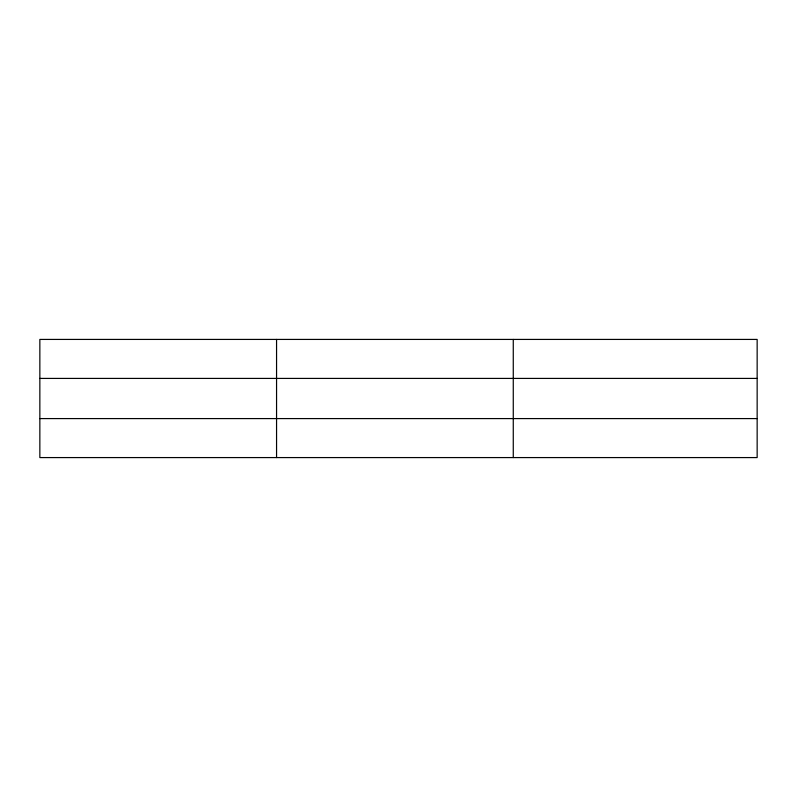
<?xml version="1.0" encoding="UTF-8"?>
<svg xmlns="http://www.w3.org/2000/svg" width="797" height="797" viewBox="0 0 797 797"><rect width="100%" height="100%" fill="white"/><g stroke="black" fill="none" stroke-linecap="round" stroke-linejoin="round"><path stroke-width="1.2" d="M276.559 339.422L276.559 457.578M513.268 339.422L513.268 457.578M757.15 418.584L757.15 457.578L39.85 457.578L39.85 339.422L757.15 339.422L757.15 418.584L39.85 418.584M39.85 378.416L757.15 378.416"/></g></svg>
